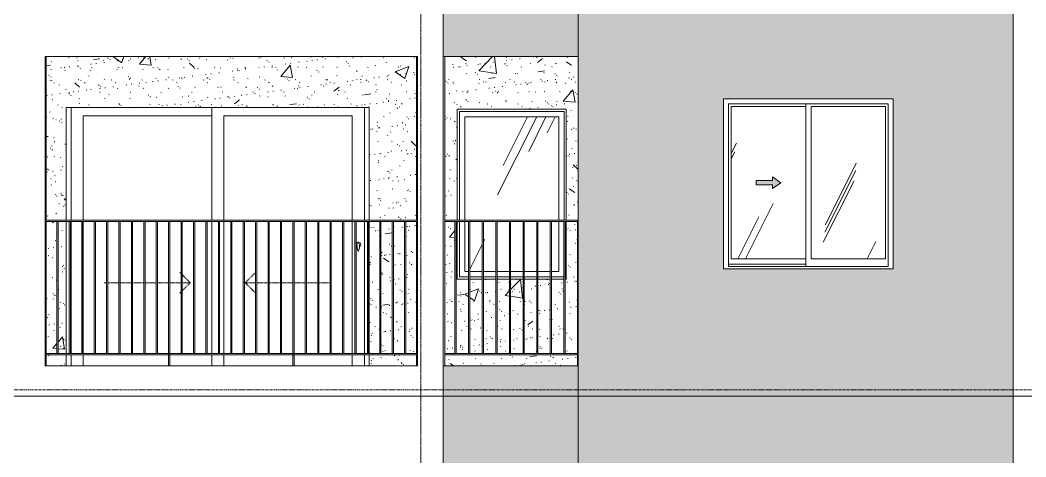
# Model space of a CAD drawing. Header units: millimetres. Extents: x -134153 to 99383, y -5233 to 35400.
# Drawn here: x 19153 to 27454, y 11849 to 15450 of the extents above; entities that cross this region are included whole.
import ezdxf

# ---------------------------------------------------------------- set-up
doc = ezdxf.new("R2010")
doc.units = ezdxf.units.MM
for name, pattern in [('1 NÉT CALL OUT', [6, 3, -3]), ('Centre', [31.75, 6.35, -4.7625, 15.875, -4.7625]), ('Dash', [6, 3, -3]), ('Grid Line', [22.225, 12.7, -3.175, 3.175, -3.175])]:
    doc.linetypes.add(name, pattern=pattern)
for name, color, linetype, lineweight in [('0-2', 250, 'Continuous', 5), ('A-DETL-GENF', 92, 'Continuous', 9), ('A-DETL-GENF-1', 92, '1 NÉT CALL OUT', 9), ('A-DOOR', 31, 'Continuous', 9), ('A-DOOR-FRAM', 31, 'Continuous', 9), ('A-DOOR-HDLN', 31, 'Dash', 9), ('A-FLOR-HRAL', 11, 'Continuous', 9), ('A-FLOR-HRAL-1', 253, 'Continuous', 9), ('A-FLOR-LEVL-2', 51, 'Centre', 9), ('A-GLAZ', 151, 'Continuous', 9), ('A-GLAZ-1', 253, 'Continuous', 9), ('A-GLAZ-2', 7, 'Continuous', 9), ('A-GLAZ-3', 7, '1 NÉT CALL OUT', 9), ('A-WALL', 113, 'Continuous', 9), ('A-WALL-PATT-1', 9, 'Continuous', 9), ('A-WALL-PATT-2', 111, 'Continuous', 5), ('I-WALL', 2, 'Continuous', 9), ('I-WALL-1', 7, 'Continuous', 9), ('S-COLS-1', 7, 'Continuous', 9), ('S-GRID-1', 1, 'Grid Line', 9)]:
    doc.layers.add(name, color=color, linetype=linetype, lineweight=lineweight)
pattern_1 = [(50, (82572.6, 0), (1165.978, -102.01), [121.92, -1341.12]), (355, (82572.6, 0), (-225.554, 1222.763), [97.536, -1072.896]), (100.451, (82669.8, -8.5), (940.433, 1120.746), [103.616, -1139.776]), (46.184, (82572.6, 325.1), (1734.906, -269.074), [182.88, -2011.68]), (96.636, (82717.2, 302.7), (1519.38, 1583.54), [155.42, -1709.66]), (351.184, (82572.6, 325.1), (1519.39, 1583.52), [146.3, -1609.34]), (21, (82735.2, 243.8), (970.332, -654.498), [121.92, -1341.12]), (326, (82735.2, 243.8), (395.533, 1178.804), [97.536, -1072.896]), (71.451, (82816, 189.3), (1365.87, 524.296), [103.616, -1139.776]), (37.5, (82572.62, 0), (19.767, 541.153), [53.645, -1006.246, 53.645, -1035.507, -1076.96]), (37.5, (82572.62, 0), (19.767, 541.153), [-2149.043, 53.645, -1023.315]), (7.5, (82572.6, 0), (427.646, 641.156), [53.645, -567.334, 53.645, -981.862, -410.464]), (7.5, (82572.6, 0), (427.646, 641.156), [-1656.486, 53.645, -356.82]), (327.5, (82210.1, 0), (867.782, -36.665), [53.645, -352.755, 53.645, -1214.323, -1682.496]), (327.5, (82210.1, 0), (867.782, -36.665), [-1674.368, 53.645, -1628.85]), (317.5, (82047.56, 0), (948.028, 162.73), [53.645, -474.675, 53.645, -788.416, -1194.816]), (317.5, (82047.56, 0), (948.028, 162.73), [-1370.38, 53.645, -1141.17])]
pattern_2 = [(37.5, (82572.62, 0), (-5.1206, 156.61216), [5.364, -118.181, 5.364, -132.812, -132.08]), (37.5, (82572.62, 0), (-5.1206, 156.61216), [-261.722, 5.364, -126.716]), (7.5, (82572.62, 0), (143.847, 229.3842), [5.364, -61.285, 5.364, -105.989, -42.672]), (7.5, (82572.62, 0), (143.847, 229.3842), [-178.003, 5.364, -37.308]), (327.5, (82472.65, 0), (253.1176, 0.4601), [5.364, -35.276, 5.364, -140.94, -191.008]), (327.5, (82472.65, 0), (253.1176, 0.4601), [-186.944, 5.364, -185.644]), (317.5, (82472.65, 0), (244.3381, 71.3376), [5.364, -14.956, 5.364, -90.546, -109.728]), (317.5, (82472.65, 0), (244.3381, 71.3376), [-116.23, 5.364, -104.364])]
pattern_3 = [(63.435, (84482.24, 111.3), (-0.002, 1625.6), [567.96, -3066.99]), (63.435, (82856.64, 111.3), (-0.002, 1625.6), [567.96, -3066.99]), (63.435, (85260.4, 425.35), (-0.002, 1625.6), [567.96, -3066.99]), (63.435, (83634.8, 425.35), (-0.002, 1625.6), [567.96, -3066.99]), (63.435, (85142.64, 314.5), (-0.002, 1625.6), [567.96, -3066.99]), (63.435, (83517.04, 314.5), (-0.002, 1625.6), [567.96, -3066.99]), (63.435, (85022.6, 949.4), (-0.002, 1625.6), [276.055, -3358.9]), (63.435, (83397, 949.4), (-0.002, 1625.6), [276.055, -3358.9]), (63.435, (84944.06, 851.15), (-0.002, 1625.6), [567.96, -3066.99]), (63.435, (83318.46, 851.15), (-0.002, 1625.6), [567.96, -3066.99]), (63.435, (84957.9, 921.7), (-0.002, 1625.6), [567.96, -3066.99]), (63.435, (83332.3, 921.7), (-0.002, 1625.6), [567.96, -3066.99]), (63.435, (84302.1, 612.2), (-0.002, 1625.6), [567.96, -3066.99]), (63.435, (82676.5, 612.2), (-0.002, 1625.6), [567.96, -3066.99]), (63.435, (84315.9, 695.35), (-0.002, 1625.6), [567.96, -3066.99]), (63.435, (82690.3, 695.35), (-0.002, 1625.6), [567.96, -3066.99]), (63.435, (84319.65, 755.3), (-0.002, 1625.6), [567.96, -3066.99]), (63.435, (82694.05, 755.3), (-0.002, 1625.6), [567.96, -3066.99])]

# ---------------------------------------------------------------- blocks, each defined once
blk = doc.blocks.new('NCV_TKTC_KET CAU_rvt-2-TKCS_MẶT ĐỨNG HƯỚNG NAM')
at = {"layer": 'S-COLS-1'}
blk.add_line((61152.6, 12600), (61152.6, 15149.3), dxfattribs=at)
blk = doc.blocks.new('M_Fixed - 900 x 1400-V350-TKCS_MẶT ĐỨNG HƯỚNG NAM')
at = {"layer": 'A-GLAZ'}
h = blk.add_hatch(dxfattribs=at)
h.set_pattern_fill('FP_49', color=256, style=0, pattern_type=2)
h.set_pattern_definition([(63.435, (82775.8, 101.6), (-817.87, 2453.59), [1016, -609.6, 1016, -609.6, -1292.49]), (63.435, (82775.8, 101.6), (-817.87, 2453.59), [-3251.2, 406.4, -886.09]), (63.435, (82725, 152.4), (-817.87, 2453.59), [812.8, -1016, 609.6, -609.6, -1495.69]), (63.435, (82725, 152.4), (-817.87, 2453.59), [-3048, 711.2, -784.49]), (63.435, (82725, 304.8), (-817.87, 2453.59), [609.6, -1219.2, 406.4, -609.6, -1698.89]), (63.435, (82725, 304.8), (-817.87, 2453.59), [-2844.8, 914.4, -784.49]), (63.435, (82877.4, 152.4), (-817.87, 2453.59), [609.6, -1219.2, 508, -2206.89]), (63.435, (83029.8, 304.8), (-817.87, 2453.59), [304.8, -1524, 203.2, -2511.69]), (63.435, (82775.8, 558.8), (-817.87, 2453.59), [203.2, -1524, 203.2, -812.8, -1800.49]), (63.435, (82775.8, 558.8), (-817.87, 2453.59), [-2743.2, 508, -1292.49]), (63.435, (83690.2, 406.4), (-817.87, 2453.59), [1016, -1524, 1219.2, -804.81]), (63.435, (83690.2, 254), (-817.87, 2453.59), [1422.4, -1016, 1524, -601.61]), (63.435, (83791.8, 304.8), (-817.87, 2453.59), [1625.6, -812.8, 1219.2, -886.09]), (63.435, (83944.2, 457.2), (-817.87, 2453.59), [1016, -1422.4, 812.8, -1292.49]), (63.435, (83791.8, 762), (-817.87, 2453.59), [508, -2032, 609.6, -1394.09]), (63.435, (84096.6, 609.6), (-817.87, 2453.59), [406.4, -2032, 406.4, -1698.89])])
h.paths.add_polyline_path([(61347.6, 13378), (61347.6, 13790), (61317.6, 13790), (61317.6, 13378)])
h.paths.add_polyline_path([(61357.6, 13378), (61460.1, 13378), (61460.1, 13790), (61357.6, 13790), (61357.6, 13418)])
h.paths.add_polyline_path([(61470.1, 13378), (61572.6, 13378), (61572.6, 13790), (61470.1, 13790), (61470.1, 13530.5)])
h.paths.add_polyline_path([(62022.6, 13378), (62022.6, 13790), (61920.1, 13790), (61920.1, 13378)])
h.paths.add_polyline_path([(62091.6, 13378), (62091.6, 13790), (62032.6, 13790), (62032.6, 13378)])
h.paths.add_polyline_path([(61807.6, 13378), (61910.1, 13378), (61910.1, 13790), (61807.6, 13790), (61807.6, 13662)])
h.paths.add_polyline_path([(61797.6, 13378), (61797.6, 13790), (61695.1, 13790), (61695.1, 13378)])
h.paths.add_polyline_path([(61685.1, 13378), (61685.1, 13790), (61582.6, 13790), (61582.6, 13378)])
h.paths.add_polyline_path([(61551, 13800), (62091.6, 13800), (62091.6, 14652), (61317.6, 14652), (61317.6, 13800)])
at = {"layer": 'A-GLAZ-2'}
for p, q in [((61273.6, 13800), (61273.6, 14696)), ((61273.6, 14696), (62135.6, 14696)), ((62135.6, 14696), (62135.6, 13800)), ((61317.6, 13800), (61317.6, 14652)), ((61317.6, 14652), (62091.6, 14652)), ((62091.6, 14652), (62091.6, 13800)), ((61273.6, 13334), (61273.6, 13790)), ((61317.6, 13378), (61317.6, 13790)), ((62091.6, 13790), (62091.6, 13378)), ((61347.6, 13378), (61317.6, 13378)), ((61460.1, 13378), (61357.6, 13378)), ((61572.6, 13378), (61470.1, 13378)), ((61685.1, 13378), (61582.6, 13378)), ((61797.6, 13378), (61695.1, 13378)), ((61910.1, 13378), (61807.6, 13378)), ((62022.6, 13378), (61920.1, 13378)), ((62091.6, 13378), (62032.6, 13378)), ((61347.6, 13334), (61273.6, 13334)), ((61460.1, 13334), (61357.6, 13334)), ((61572.6, 13334), (61470.1, 13334)), ((61685.1, 13334), (61582.6, 13334)), ((61797.6, 13334), (61695.1, 13334)), ((61910.1, 13334), (61807.6, 13334)), ((62022.6, 13334), (61920.1, 13334)), ((62135.1, 13334), (62032.6, 13334))]:
    blk.add_line(p, q, dxfattribs=at)
blk = doc.blocks.new('Railing - 10mm-901206-TKCS_MẶT ĐỨNG HƯỚNG NAM')
at = {"layer": 'A-FLOR-HRAL-1'}
for p, q in [((106960.064287, 5900), (106960.064287, 6990)), ((106970.064287, 5900), (106970.064287, 6990))]:
    blk.add_line(p, q, dxfattribs=at)
blk = doc.blocks.new('Railing - 50 x 10mm-V265-TKCS_MẶT ĐỨNG HƯỚNG NAM')
at = {"layer": 'A-FLOR-HRAL-1'}
for p in [(98652.564287, 6990), (98657.564287, 5800)]:
    blk.add_line(p, (98657.564287, 6990), dxfattribs=at)
blk = doc.blocks.new('Railing - Railing-883261-TKCS_MẶT ĐỨNG HƯỚNG NAM')
at = {"layer": 'A-FLOR-HRAL-1'}
for p, q in [((61152.6, 5900), (62252.6, 5900)), ((62252.6, 5890), (61152.6, 5890))]:
    blk.add_line(p, q, dxfattribs=at)
at = {"extrusion": (0, 0, -1), "zscale": -1}
for name, p in [('Railing - 10mm-901206-TKCS_MẶT ĐỨNG HƯỚNG NAM', (-168205.1, 0)), ('Railing - 10mm-901206-TKCS_MẶT ĐỨNG HƯỚNG NAM', (-168317.6, 0)), ('Railing - 10mm-901206-TKCS_MẶT ĐỨNG HƯỚNG NAM', (-168430.1, 0)), ('Railing - 10mm-901206-TKCS_MẶT ĐỨNG HƯỚNG NAM', (-168542.6, 0)), ('Railing - 10mm-901206-TKCS_MẶT ĐỨNG HƯỚNG NAM', (-168655.1, 0)), ('Railing - 10mm-901206-TKCS_MẶT ĐỨNG HƯỚNG NAM', (-168767.6, 0)), ('Railing - 10mm-901206-TKCS_MẶT ĐỨNG HƯỚNG NAM', (-168880.1, 0)), ('Railing - 10mm-901206-TKCS_MẶT ĐỨNG HƯỚNG NAM', (-168992.6, 0)), ('Railing - 10mm-901206-TKCS_MẶT ĐỨNG HƯỚNG NAM', (-169105.1, 0)), ('Railing - 50 x 10mm-V265-TKCS_MẶT ĐỨNG HƯỚNG NAM', (-160905.1, 0))]:
    blk.add_blockref(name, p, dxfattribs=at)
blk = doc.blocks.new('Top Rail Type - Top Rail_Internal_-883262-TKCS_MẶT ĐỨNG HƯỚNG NAM')
at = {"layer": 'A-FLOR-HRAL-1'}
for p, q in [((62252.564287, 7000), (61152.564287, 7000)), ((62252.564287, 6990), (61152.564287, 6990))]:
    blk.add_line(p, q, dxfattribs=at)
blk = doc.blocks.new('NCV_TKTC_TANG 3 - 4_rvt-3-TKCS_MẶT ĐỨNG HƯỚNG NAM')
at = {"layer": 'A-WALL-PATT-1'}
h = blk.add_hatch(dxfattribs=at)
h.set_pattern_fill('FP_31', color=256, style=0, pattern_type=2)
h.set_pattern_definition(pattern_1)
h.paths.add_polyline_path([(60891.9, 12600), (60917.6, 12600), (60917.6, 12690), (60527.6, 12690), (60527.6, 12600), (60757.7, 12600)])
h.paths.add_polyline_path([(57862.6, 12600), (58027.6, 12600), (58027.6, 12690), (57862.6, 12690)])
h.paths.add_polyline_path([(57950.1, 12700), (57950.1, 13790), (57862.6, 13790), (57862.6, 12700), (57880.7, 12700)])
h.paths.add_polyline_path([(60527.6, 12700), (60615.1, 12700), (60615.1, 13790), (60527.6, 13790), (60527.6, 13100)])
h.paths.add_polyline_path([(60847.6, 12700), (60917.6, 12700), (60917.6, 13790), (60830.1, 13790), (60830.1, 12700)])
h.paths.add_polyline_path([(60625.1, 12700), (60717.6, 12700), (60717.6, 13790), (60625.1, 13790), (60625.1, 12978.1)])
h.paths.add_polyline_path([(60820.1, 12700), (60820.1, 13790), (60727.6, 13790), (60727.6, 12700), (60757.7, 12700)])
h.paths.add_polyline_path([(57960.1, 12700), (58027.6, 12700), (58027.6, 13790), (57960.1, 13790), (57960.1, 13138.6)])
h.paths.add_polyline_path([(60527.6, 13800), (60917.6, 13800), (60917.6, 15150), (57862.6, 15150), (57862.6, 13800), (58027.6, 13800), (58027.6, 14730), (60527.6, 14730), (60527.6, 14242.8)])
h = blk.add_hatch(dxfattribs=at)
h.set_pattern_fill('FP_32', color=256, style=0, pattern_type=2)
h.set_pattern_definition(pattern_2)
h.paths.add_polyline_path([(60891.9, 12600), (60917.6, 12600), (60917.6, 12690), (60527.6, 12690), (60527.6, 12600), (60757.7, 12600)])
h.paths.add_polyline_path([(57862.6, 12600), (58027.6, 12600), (58027.6, 12690), (57862.6, 12690)])
h.paths.add_polyline_path([(57950.1, 12700), (57950.1, 13790), (57862.6, 13790), (57862.6, 12700), (57880.7, 12700)])
h.paths.add_polyline_path([(60527.6, 12700), (60615.1, 12700), (60615.1, 13790), (60527.6, 13790), (60527.6, 13100)])
h.paths.add_polyline_path([(60847.6, 12700), (60917.6, 12700), (60917.6, 13790), (60830.1, 13790), (60830.1, 12700)])
h.paths.add_polyline_path([(60625.1, 12700), (60717.6, 12700), (60717.6, 13790), (60625.1, 13790), (60625.1, 12978.1)])
h.paths.add_polyline_path([(60820.1, 12700), (60820.1, 13790), (60727.6, 13790), (60727.6, 12700), (60757.7, 12700)])
h.paths.add_polyline_path([(57960.1, 12700), (58027.6, 12700), (58027.6, 13790), (57960.1, 13790), (57960.1, 13138.6)])
h.paths.add_polyline_path([(60527.6, 13800), (60917.6, 13800), (60917.6, 15150), (57862.6, 15150), (57862.6, 13800), (58027.6, 13800), (58027.6, 14730), (60527.6, 14730), (60527.6, 14242.8)])
h = blk.add_hatch(dxfattribs=at)
h.set_pattern_fill('FP_31', color=256, style=0, pattern_type=2)
h.set_pattern_definition(pattern_1)
h.paths.add_polyline_path([(60917.6, 12600), (60922.6, 12600), (60922.6, 12690), (60917.6, 12690), (60917.6, 12612.5)])
h.paths.add_polyline_path([(60918.1, 12700), (60922.6, 12700), (60921.7, 13790), (60917.6, 13790), (60917.6, 12700)])
h.paths.add_polyline_path([(60921.7, 13800), (60927.6, 13800), (60926.1, 15150), (60917.6, 15150), (60917.6, 13800)])
h = blk.add_hatch(dxfattribs=at)
h.set_pattern_fill('FP_32', color=256, style=0, pattern_type=2)
h.set_pattern_definition(pattern_2)
h.paths.add_polyline_path([(60917.6, 12600), (60922.6, 12600), (60922.6, 12690), (60917.6, 12690), (60917.6, 12612.5)])
h.paths.add_polyline_path([(60918.1, 12700), (60922.6, 12700), (60921.7, 13790), (60917.6, 13790), (60917.6, 12700)])
h.paths.add_polyline_path([(60921.7, 13800), (60927.6, 13800), (60926.1, 15150), (60917.6, 15150), (60917.6, 13800)])
h = blk.add_hatch(dxfattribs=at)
h.set_pattern_fill('FP_31', color=256, style=0, pattern_type=2)
h.set_pattern_definition(pattern_1)
h.paths.add_polyline_path([(62247.6, 12600), (62247.6, 12690), (61152.6, 12690), (61152.6, 12600), (61551, 12600)])
h.paths.add_polyline_path([(61347.6, 12700), (61347.6, 13315), (61254.6, 13315), (61254.6, 13790), (61245.1, 13790), (61245.1, 12700)])
h.paths.add_polyline_path([(61357.6, 12700), (61460.1, 12700), (61460.1, 13315), (61357.6, 13315), (61357.6, 13138.6)])
h.paths.add_polyline_path([(61152.6, 12700), (61235.1, 12700), (61235.1, 13790), (61152.6, 13790), (61152.6, 12855.4)])
h.paths.add_polyline_path([(61470.1, 12700), (61572.6, 12700), (61572.6, 13315), (61470.1, 13315), (61470.1, 12772.8)])
h.paths.add_polyline_path([(61807.6, 12700), (61910.1, 12700), (61910.1, 13315), (61807.6, 13315), (61807.6, 13040.1)])
h.paths.add_polyline_path([(61582.6, 12700), (61685.1, 12700), (61685.1, 13315), (61582.6, 13315), (61582.6, 12861.9)])
h.paths.add_polyline_path([(61695.1, 12700), (61797.6, 12700), (61797.6, 13315), (61695.1, 13315), (61695.1, 12951)])
h.paths.add_polyline_path([(62022.6, 12700), (62022.6, 13315), (61920.1, 13315), (61920.1, 12700)])
h.paths.add_polyline_path([(62032.6, 12700), (62135.1, 12700), (62135.1, 13315), (62032.6, 13315), (62032.6, 13218.3)])
h.paths.add_polyline_path([(62145.1, 12700), (62247.6, 12700), (62247.6, 13790), (62154.6, 13790), (62154.6, 13315), (62145.1, 13315), (62145.1, 13307.5)])
h.paths.add_polyline_path([(61152.6, 13800), (61254.6, 13800), (61254.6, 14715), (62154.6, 14715), (62154.6, 13800), (62252.6, 13800), (62252.6, 15149.3), (61152.6, 15149.3), (61152.6, 14242.8)])
h = blk.add_hatch(dxfattribs=at)
h.set_pattern_fill('FP_32', color=256, style=0, pattern_type=2)
h.set_pattern_definition(pattern_2)
h.paths.add_polyline_path([(62247.6, 12600), (62247.6, 12690), (61152.6, 12690), (61152.6, 12600), (61551, 12600)])
h.paths.add_polyline_path([(61347.6, 12700), (61347.6, 13315), (61254.6, 13315), (61254.6, 13790), (61245.1, 13790), (61245.1, 12700)])
h.paths.add_polyline_path([(61357.6, 12700), (61460.1, 12700), (61460.1, 13315), (61357.6, 13315), (61357.6, 13138.6)])
h.paths.add_polyline_path([(61152.6, 12700), (61235.1, 12700), (61235.1, 13790), (61152.6, 13790), (61152.6, 12855.4)])
h.paths.add_polyline_path([(61470.1, 12700), (61572.6, 12700), (61572.6, 13315), (61470.1, 13315), (61470.1, 12772.8)])
h.paths.add_polyline_path([(61807.6, 12700), (61910.1, 12700), (61910.1, 13315), (61807.6, 13315), (61807.6, 13040.1)])
h.paths.add_polyline_path([(61582.6, 12700), (61685.1, 12700), (61685.1, 13315), (61582.6, 13315), (61582.6, 12861.9)])
h.paths.add_polyline_path([(61695.1, 12700), (61797.6, 12700), (61797.6, 13315), (61695.1, 13315), (61695.1, 12951)])
h.paths.add_polyline_path([(62022.6, 12700), (62022.6, 13315), (61920.1, 13315), (61920.1, 12700)])
h.paths.add_polyline_path([(62032.6, 12700), (62135.1, 12700), (62135.1, 13315), (62032.6, 13315), (62032.6, 13218.3)])
h.paths.add_polyline_path([(62145.1, 12700), (62247.6, 12700), (62247.6, 13790), (62154.6, 13790), (62154.6, 13315), (62145.1, 13315), (62145.1, 13307.5)])
h.paths.add_polyline_path([(61152.6, 13800), (61254.6, 13800), (61254.6, 14715), (62154.6, 14715), (62154.6, 13800), (62252.6, 13800), (62252.6, 15149.3), (61152.6, 15149.3), (61152.6, 14242.8)])
at = {"layer": 'I-WALL-1'}
for p, q in [((57862.6, 15150), (57862.6, 13800)), ((60917.6, 13800), (60917.6, 15150)), ((58027.6, 13800), (58027.6, 14730)), ((58027.6, 14730), (60527.6, 14730)), ((60527.6, 14730), (60527.6, 13800)), ((61254.6, 13800), (61254.6, 14715)), ((61254.6, 14715), (62154.6, 14715)), ((62154.6, 14715), (62154.6, 13800)), ((57862.6, 13790), (57862.6, 12700)), ((58027.6, 12700), (58027.6, 13790)), ((60527.6, 13790), (60527.6, 12700)), ((60917.6, 12700), (60917.6, 13790)), ((61254.6, 13315), (61254.6, 13790)), ((62154.6, 13790), (62154.6, 13315)), ((61347.6, 13315), (61254.6, 13315)), ((61460.1, 13315), (61357.6, 13315)), ((61572.6, 13315), (61470.1, 13315)), ((61685.1, 13315), (61582.6, 13315)), ((61797.6, 13315), (61695.1, 13315)), ((61910.1, 13315), (61807.6, 13315)), ((62022.6, 13315), (61920.1, 13315)), ((62135.1, 13315), (62032.6, 13315)), ((62154.6, 13315), (62145.1, 13315)), ((57862.6, 12690), (57862.6, 12600)), ((58027.6, 12600), (58027.6, 12690)), ((60527.6, 12690), (60527.6, 12600)), ((60917.6, 12600), (60917.6, 12690))]:
    blk.add_line(p, q, dxfattribs=at)
at = {"layer": 'A-FLOR-HRAL-1'}
for name in ['Top Rail Type - Top Rail_Internal_-883262-TKCS_MẶT ĐỨNG HƯỚNG NAM', 'Railing - Railing-883261-TKCS_MẶT ĐỨNG HƯỚNG NAM']:
    blk.add_blockref(name, (0, 6800), dxfattribs=at)
at = {"layer": 'A-GLAZ-1'}
blk.add_blockref('M_Fixed - 900 x 1400-V350-TKCS_MẶT ĐỨNG HƯỚNG NAM', (0, 0), dxfattribs=at)
blk = doc.blocks.new('1_FAMILY RVT - W01-WxH 1400x1400xmm-V383-TKCS_MẶT ĐỨNG HƯỚNG NAM')
at = {"layer": 'A-DETL-GENF-1'}
blk.add_hatch(color=256, dxfattribs=at).paths.add_polyline_path([(63857.1, 14062.1), (63924.8, 14109.5), (63857.1, 14157), (63857.1, 14126.5), (63721.6, 14126.5), (63721.6, 14092.6), (63857.1, 14092.6)])
at = {"layer": 'A-GLAZ'}
h = blk.add_hatch(dxfattribs=at)
h.set_pattern_fill('FP_30', color=256, style=0, pattern_type=2)
h.set_pattern_definition(pattern_3)
h.paths.add_polyline_path([(64130.3, 13482.6), (64130.3, 14736.5), (63516.1, 14736.5), (63516.1, 13482.6)])
h.paths.add_polyline_path([(63857.1, 14062.1), (63857.1, 14092.6), (63721.6, 14092.6), (63721.6, 14126.5), (63857.1, 14126.5), (63857.1, 14157), (63924.8, 14109.5), (63900.6, 14092.6)])
h = blk.add_hatch(dxfattribs=at)
h.set_pattern_fill('FP_30', color=256, style=0, pattern_type=2)
h.set_pattern_definition(pattern_3)
h.paths.add_polyline_path([(64724.1, 13482.6), (64789.1, 13482.6), (64789.1, 14736.5), (64174.8, 14736.5), (64174.8, 13482.6)])
at = {"layer": 'A-DETL-GENF'}
for p, q in [((63721.6, 14126.5), (63721.6, 14092.6)), ((63721.6, 14126.5), (63857.1, 14126.5)), ((63857.1, 14126.5), (63721.6, 14126.5)), ((63721.6, 14126.5), (63721.6, 14092.6)), ((63857.1, 14157), (63857.1, 14126.5)), ((63924.8, 14109.5), (63857.1, 14157)), ((63924.8, 14109.5), (63857.1, 14157)), ((63857.1, 14157), (63857.1, 14126.5)), ((63721.6, 14092.6), (63857.1, 14092.6)), ((63721.6, 14092.6), (63857.1, 14092.6)), ((63924.8, 14109.5), (63857.1, 14062.1)), ((63857.1, 14062.1), (63924.8, 14109.5)), ((63857.1, 14092.6), (63857.1, 14062.1)), ((63857.1, 14092.6), (63857.1, 14062.1))]:
    blk.add_line(p, q, dxfattribs=at)
at = {"layer": 'A-GLAZ'}
for p, q in [((64852.6, 14800), (63452.6, 14800)), ((63452.6, 14800), (63452.6, 13400)), ((64852.6, 14800), (64852.6, 13400)), ((63493.5, 14759.1), (64811.6, 14759.1)), ((63493.5, 13419), (63493.5, 14759.1)), ((63516.1, 14736.5), (63516.1, 13482.6)), ((64130.3, 14736.5), (63516.1, 14736.5)), ((64130.3, 14759.1), (64130.3, 13419)), ((64174.8, 13482.6), (64174.8, 14736.5)), ((64174.8, 14736.5), (64789.1, 14736.5)), ((64789.1, 14736.5), (64789.1, 13482.6)), ((64811.6, 13419), (64811.6, 14759.1)), ((63516.1, 13482.6), (64130.3, 13482.6)), ((64789.1, 13482.6), (64174.8, 13482.6)), ((64852.6, 13400), (63452.6, 13400)), ((64130.3, 13438.1), (63493.5, 13438.1)), ((64130.3, 13438.1), (63493.5, 13438.1)), ((64811.6, 13419), (63493.5, 13419))]:
    blk.add_line(p, q, dxfattribs=at)
blk = doc.blocks.new('DEG_02-DEG_03 - DEG_02-2500x2400mm-CỬA ĐI 02 CÁNH TRƯỢT-V253-TKCS_MẶT ĐỨNG HƯỚNG NAM')
at = {"layer": 'A-DOOR'}
for p, q in [((59227.6, 10400), (59227.6, 11330)), ((60487.6, 11330), (60487.6, 10400)), ((58167.6, 11260), (58167.6, 10400)), ((58167.6, 11260), (59227.6, 11260)), ((59327.6, 11260), (59327.6, 10400)), ((59327.6, 11260), (60387.6, 11260)), ((60387.6, 10400), (60387.6, 11260)), ((58167.6, 10390), (58167.6, 9300)), ((59227.6, 9300), (59227.6, 10390)), ((59327.6, 10390), (59327.6, 9300)), ((60387.6, 9300), (60387.6, 10390)), ((60487.6, 10390), (60487.6, 9300)), ((58167.6, 9290), (58167.6, 9200)), ((59227.6, 9200), (59227.6, 9290)), ((59327.6, 9290), (59327.6, 9200)), ((60387.6, 9200), (60387.6, 9290)), ((60487.6, 9290), (60487.6, 9200))]:
    blk.add_line(p, q, dxfattribs=at)
at = {"layer": 'A-DOOR', "flags": 128}
blk.add_lwpolyline([(60439.1, 10208.7), (60439.1, 10208.7), (60439, 10208.7), (60439, 10208.7), (60439, 10208.7), (60439, 10208.7), (60439, 10208.7), (60439, 10208.7), (60438.9, 10208.7), (60438.9, 10208.7), (60438.9, 10208.7), (60438.9, 10208.7), (60438.8, 10208.7), (60438.8, 10208.7), (60438.8, 10208.7), (60438.7, 10208.7), (60438.7, 10208.7), (60438.7, 10208.7), (60438.6, 10208.7), (60438.6, 10208.7), (60438.5, 10208.7), (60438.5, 10208.7), (60438.4, 10208.7), (60438.4, 10208.7), (60438.3, 10208.7), (60438.3, 10208.7), (60438.2, 10208.7), (60438.2, 10208.7), (60438.1, 10208.7), (60438.1, 10208.7), (60438, 10208.7), (60437.9, 10208.7), (60437.9, 10208.7), (60437.8, 10208.7), (60437.8, 10208.7), (60437.7, 10208.7), (60437.6, 10208.7), (60437.6, 10208.7), (60437.5, 10208.7), (60437.5, 10208.7), (60437.4, 10208.7), (60437.3, 10208.7), (60437.3, 10208.7), (60437.2, 10208.7), (60437.2, 10208.7), (60437.1, 10208.7), (60437.1, 10208.7), (60437, 10208.7), (60436.9, 10208.7), (60436.9, 10208.7), (60436.8, 10208.7), (60436.8, 10208.7), (60436.7, 10208.7), (60436.7, 10208.7), (60436.6, 10208.7), (60436.6, 10208.7), (60436.5, 10208.7), (60436.5, 10208.7), (60436.5, 10208.7), (60436.4, 10208.7), (60436.4, 10208.7), (60436.3, 10208.7), (60436.3, 10208.7), (60436.3, 10208.7), (60436.2, 10208.7), (60436.2, 10208.7), (60436.2, 10208.7), (60436.2, 10208.7), (60436.2, 10208.7), (60436.1, 10208.7), (60436.1, 10208.7), (60436.1, 10208.7), (60436.1, 10208.7), (60436.1, 10208.7), (60436.1, 10208.7), (60436.1, 10208.7)], dxfattribs=at)
at = {"layer": 'A-DOOR'}
for centre, radius, start, end in [((60437.6, 10200), 20, 0, 150), ((60437.6, 10200), 20, 210, 240), ((60436.1, 10199.2), 9.45, 90, 180), ((60591.4, 10199.2), 164.8, 180, 199.13397), ((60437.9, 10146), 2.34, 199.13397, 261.03098), ((60437.2, 10146), 2.34, 278.96902, 340.86603), ((60439.1, 10199.2), 9.45, 0, 90), ((60283.8, 10199.2), 164.8, 340.86603, 0), ((60437.6, 10200), 20, 300, 0)]:
    blk.add_arc(centre, radius, start, end, dxfattribs=at)
at = {"layer": 'A-DOOR-FRAM'}
for p, q in [((58067.6, 10400), (58067.6, 11330)), ((60487.6, 10400), (60487.6, 11330)), ((58067.6, 9300), (58067.6, 10390)), ((60487.6, 9300), (60487.6, 10390)), ((58067.6, 9200), (58067.6, 9290)), ((60487.6, 9200), (60487.6, 9290))]:
    blk.add_line(p, q, dxfattribs=at)
at = {"layer": 'A-DOOR-HDLN'}
for p, q in [((58975.1, 9959.5), (58965.5, 9969.1)), ((59504.8, 9884.2), (59589.7, 9969.1)), ((58340.3, 9884.2), (58360.1, 9884.2)), ((58370.1, 9884.2), (58462.6, 9884.2)), ((58472.6, 9884.2), (58565.1, 9884.2)), ((58575.1, 9884.2), (58667.6, 9884.2)), ((58677.6, 9884.2), (58770.1, 9884.2)), ((58780.1, 9884.2), (58872.6, 9884.2)), ((58882.6, 9884.2), (58975.1, 9884.2)), ((59050.3, 9884.2), (58985.1, 9949.5)), ((59050.3, 9884.2), (58985.1, 9819)), ((58985.1, 9884.2), (59050.3, 9884.2)), ((59504.8, 9884.2), (59589.7, 9799.4)), ((59590.1, 9884.2), (59504.8, 9884.2)), ((59692.6, 9884.2), (59600.1, 9884.2)), ((59795.1, 9884.2), (59702.6, 9884.2)), ((59897.6, 9884.2), (59805.1, 9884.2)), ((60000.1, 9884.2), (59907.6, 9884.2)), ((60102.6, 9884.2), (60010.1, 9884.2)), ((60205.1, 9884.2), (60112.6, 9884.2)), ((58975.1, 9809), (58965.5, 9799.4))]:
    blk.add_line(p, q, dxfattribs=at)
blk = doc.blocks.new('Railing - 10mm-1251313-TKCS_MẶT ĐỨNG HƯỚNG NAM')
at = {"layer": 'A-FLOR-HRAL'}
for p, q in [((52620.064287, 5900), (52620.064287, 6990)), ((52630.064287, 5900), (52630.064287, 6990))]:
    blk.add_line(p, q, dxfattribs=at)
blk = doc.blocks.new('Railing - 50 x 10mm-1251315-TKCS_MẶT ĐỨNG HƯỚNG NAM')
at = {"layer": 'A-FLOR-HRAL'}
for p, q in [((51697.564287, 5800), (51697.564287, 6990)), ((51707.564287, 6990), (51697.564287, 6990)), ((51707.564287, 5800), (51707.564287, 6990))]:
    blk.add_line(p, q, dxfattribs=at)
blk = doc.blocks.new('Railing - 50 x 10mm-1251311-TKCS_MẶT ĐỨNG HƯỚNG NAM')
at = {"layer": 'A-FLOR-HRAL'}
for p in [(52722.564287, 5800), (52727.564287, 6990)]:
    blk.add_line(p, (52722.564287, 6990), dxfattribs=at)
blk = doc.blocks.new('Railing - 50 x 10mm-V289-TKCS_MẶT ĐỨNG HƯỚNG NAM')
at = {"layer": 'A-FLOR-HRAL'}
for p, q in [((49657.564287, 6990), (49652.564287, 6990)), ((49657.564287, 5800), (49657.564287, 6990))]:
    blk.add_line(p, q, dxfattribs=at)
blk = doc.blocks.new('Railing - Railing-3817491-TKCS_MẶT ĐỨNG HƯỚNG NAM')
at = {"layer": 'A-FLOR-HRAL'}
for p, q in [((57852.564287, 12700), (60927.564287, 12700)), ((60927.564287, 12690), (57852.564287, 12690))]:
    blk.add_line(p, q, dxfattribs=at)
for name, p in [('Railing - 50 x 10mm-V289-TKCS_MẶT ĐỨNG HƯỚNG NAM', (8200, 6800)), ('Railing - 10mm-1251313-TKCS_MẶT ĐỨNG HƯỚNG NAM', (5330, 6800)), ('Railing - 10mm-1251313-TKCS_MẶT ĐỨNG HƯỚNG NAM', (5432.5, 6800)), ('Railing - 10mm-1251313-TKCS_MẶT ĐỨNG HƯỚNG NAM', (5535, 6800)), ('Railing - 10mm-1251313-TKCS_MẶT ĐỨNG HƯỚNG NAM', (5637.5, 6800)), ('Railing - 10mm-1251313-TKCS_MẶT ĐỨNG HƯỚNG NAM', (5740, 6800)), ('Railing - 10mm-1251313-TKCS_MẶT ĐỨNG HƯỚNG NAM', (5842.5, 6800)), ('Railing - 10mm-1251313-TKCS_MẶT ĐỨNG HƯỚNG NAM', (5945, 6800)), ('Railing - 10mm-1251313-TKCS_MẶT ĐỨNG HƯỚNG NAM', (6047.5, 6800)), ('Railing - 10mm-1251313-TKCS_MẶT ĐỨNG HƯỚNG NAM', (6150, 6800)), ('Railing - 50 x 10mm-1251315-TKCS_MẶT ĐỨNG HƯỚNG NAM', (7175, 6800)), ('Railing - 10mm-1251313-TKCS_MẶT ĐỨNG HƯỚNG NAM', (6355, 6800)), ('Railing - 10mm-1251313-TKCS_MẶT ĐỨNG HƯỚNG NAM', (6457.5, 6800)), ('Railing - 10mm-1251313-TKCS_MẶT ĐỨNG HƯỚNG NAM', (6560, 6800)), ('Railing - 10mm-1251313-TKCS_MẶT ĐỨNG HƯỚNG NAM', (6662.5, 6800)), ('Railing - 10mm-1251313-TKCS_MẶT ĐỨNG HƯỚNG NAM', (6765, 6800)), ('Railing - 10mm-1251313-TKCS_MẶT ĐỨNG HƯỚNG NAM', (6867.5, 6800)), ('Railing - 10mm-1251313-TKCS_MẶT ĐỨNG HƯỚNG NAM', (6970, 6800)), ('Railing - 10mm-1251313-TKCS_MẶT ĐỨNG HƯỚNG NAM', (7072.5, 6800)), ('Railing - 10mm-1251313-TKCS_MẶT ĐỨNG HƯỚNG NAM', (7175, 6800)), ('Railing - 50 x 10mm-1251315-TKCS_MẶT ĐỨNG HƯỚNG NAM', (8200, 6800)), ('Railing - 10mm-1251313-TKCS_MẶT ĐỨNG HƯỚNG NAM', (7380, 6800)), ('Railing - 10mm-1251313-TKCS_MẶT ĐỨNG HƯỚNG NAM', (7482.5, 6800)), ('Railing - 10mm-1251313-TKCS_MẶT ĐỨNG HƯỚNG NAM', (7585, 6800)), ('Railing - 10mm-1251313-TKCS_MẶT ĐỨNG HƯỚNG NAM', (7687.5, 6800)), ('Railing - 10mm-1251313-TKCS_MẶT ĐỨNG HƯỚNG NAM', (7790, 6800)), ('Railing - 10mm-1251313-TKCS_MẶT ĐỨNG HƯỚNG NAM', (7892.5, 6800)), ('Railing - 10mm-1251313-TKCS_MẶT ĐỨNG HƯỚNG NAM', (7995, 6800)), ('Railing - 10mm-1251313-TKCS_MẶT ĐỨNG HƯỚNG NAM', (8097.5, 6800)), ('Railing - 10mm-1251313-TKCS_MẶT ĐỨNG HƯỚNG NAM', (8200, 6800)), ('Railing - 50 x 10mm-1251311-TKCS_MẶT ĐỨNG HƯỚNG NAM', (8200, 6800))]:
    blk.add_blockref(name, p)
blk = doc.blocks.new('Top Rail Type - Top Rail_Internal_-3817492-TKCS_MẶT ĐỨNG HƯỚNG NAM')
at = {"layer": 'A-FLOR-HRAL'}
for p, q in [((60927.564287, 13800), (57852.564287, 13800)), ((60927.564287, 13790), (57852.564287, 13790))]:
    blk.add_line(p, q, dxfattribs=at)

msp = doc.modelspace()

# ---------------------------------------------------------------- hatches: boundary and pattern name
at = {"layer": 'A-WALL-PATT-2'}
for points in [[(23758.9, 15149.3), (23758.9, 15750), (22643.9, 15750), (22643.9, 15149.3), (23057.3, 15149.3)], [(22643.9, 12350), (23758.9, 12350), (23758.9, 12600), (22643.9, 12600)], [(23057.3, 11749.3), (23758.9, 11749.3), (23758.9, 12350), (22643.9, 12350), (22643.9, 11749.3)]]:
    msp.add_hatch(color=256, dxfattribs=at).paths.add_polyline_path(points)
h = msp.add_hatch(color=256, dxfattribs=at)
h.paths.add_polyline_path([(26230.4, 12350), (27348.9, 12350), (27348.9, 15750), (23758.9, 15750), (23758.9, 12350), (24999.8, 12350)])
h.paths.add_polyline_path([(26230.4, 13400), (24958.9, 13400), (24958.9, 14800), (26358.9, 14800), (26358.9, 13400), (26317.9, 13400)])
h = msp.add_hatch(color=256, dxfattribs=at)
h.paths.add_polyline_path([(24643.8, 8950), (27348.9, 8950), (27348.9, 12350), (23758.9, 12350), (23758.9, 8950)])
h.paths.add_polyline_path([(26358.9, 10000), (24958.9, 10000), (24958.9, 11400), (26358.9, 11400), (26358.9, 10019.1)])

# ---------------------------------------------------------------- linework, layer by layer
at = {"layer": 'A-FLOR-LEVL-2'}
msp.add_line((-12769.4, 12400), (95658.9, 12400), dxfattribs=at)
at = {"layer": 'A-WALL'}
for p, q in [((22643.9, 29350), (22643.9, 5550)), ((27348.9, 29350), (27348.9, 2000)), ((23758.9, 15750), (23758.9, 12600)), ((19358.9, 12600), (19358.9, 15150)), ((19358.9, 15150), (22433.9, 15150)), ((22433.9, 15150), (22433.9, 12600)), ((22433.9, 12600), (19358.9, 12600)), ((22643.9, 12350), (15558.9, 12350)), ((15558.9, 12350), (22643.9, 12350)), ((38598.9, 12350), (23758.9, 12350)), ((23758.9, 12350), (23758.9, 5800)), ((23758.9, 12350), (38598.9, 12350))]:
    msp.add_line(p, q, dxfattribs=at)
at = {"layer": 'I-WALL'}
for p, q in [((22643.9, 15149.3), (23758.9, 15149.3)), ((23758.9, 12600), (22643.9, 12600)), ((23758.9, 12350), (23758.9, 12600)), ((23758.9, 12350), (22643.9, 12350)), ((22643.9, 12350), (23758.9, 12350))]:
    msp.add_line(p, q, dxfattribs=at)
at = {"layer": 'S-GRID-1'}
msp.add_line((22458.9, 856.3), (22458.9, 30285.9), dxfattribs=at)

# ---------------------------------------------------------------- block references
at = {"layer": '0-2'}
for name in ['NCV_TKTC_KET CAU_rvt-2-TKCS_MẶT ĐỨNG HƯỚNG NAM', 'NCV_TKTC_TANG 3 - 4_rvt-3-TKCS_MẶT ĐỨNG HƯỚNG NAM']:
    msp.add_blockref(name, (-38493.7, 0), dxfattribs=at)
at = {"layer": 'A-DOOR'}
msp.add_blockref('DEG_02-DEG_03 - DEG_02-2500x2400mm-CỬA ĐI 02 CÁNH TRƯỢT-V253-TKCS_MẶT ĐỨNG HƯỚNG NAM', (-38493.7, 3400), dxfattribs=at)
at = {"layer": 'A-FLOR-HRAL'}
for name in ['Top Rail Type - Top Rail_Internal_-3817492-TKCS_MẶT ĐỨNG HƯỚNG NAM', 'Railing - Railing-3817491-TKCS_MẶT ĐỨNG HƯỚNG NAM']:
    msp.add_blockref(name, (-38493.7, 0), dxfattribs=at)
at = {"layer": 'A-GLAZ-3'}
msp.add_blockref('1_FAMILY RVT - W01-WxH 1400x1400xmm-V383-TKCS_MẶT ĐỨNG HƯỚNG NAM', (-38493.7, 0), dxfattribs=at)

doc.saveas('drawing.dxf')
